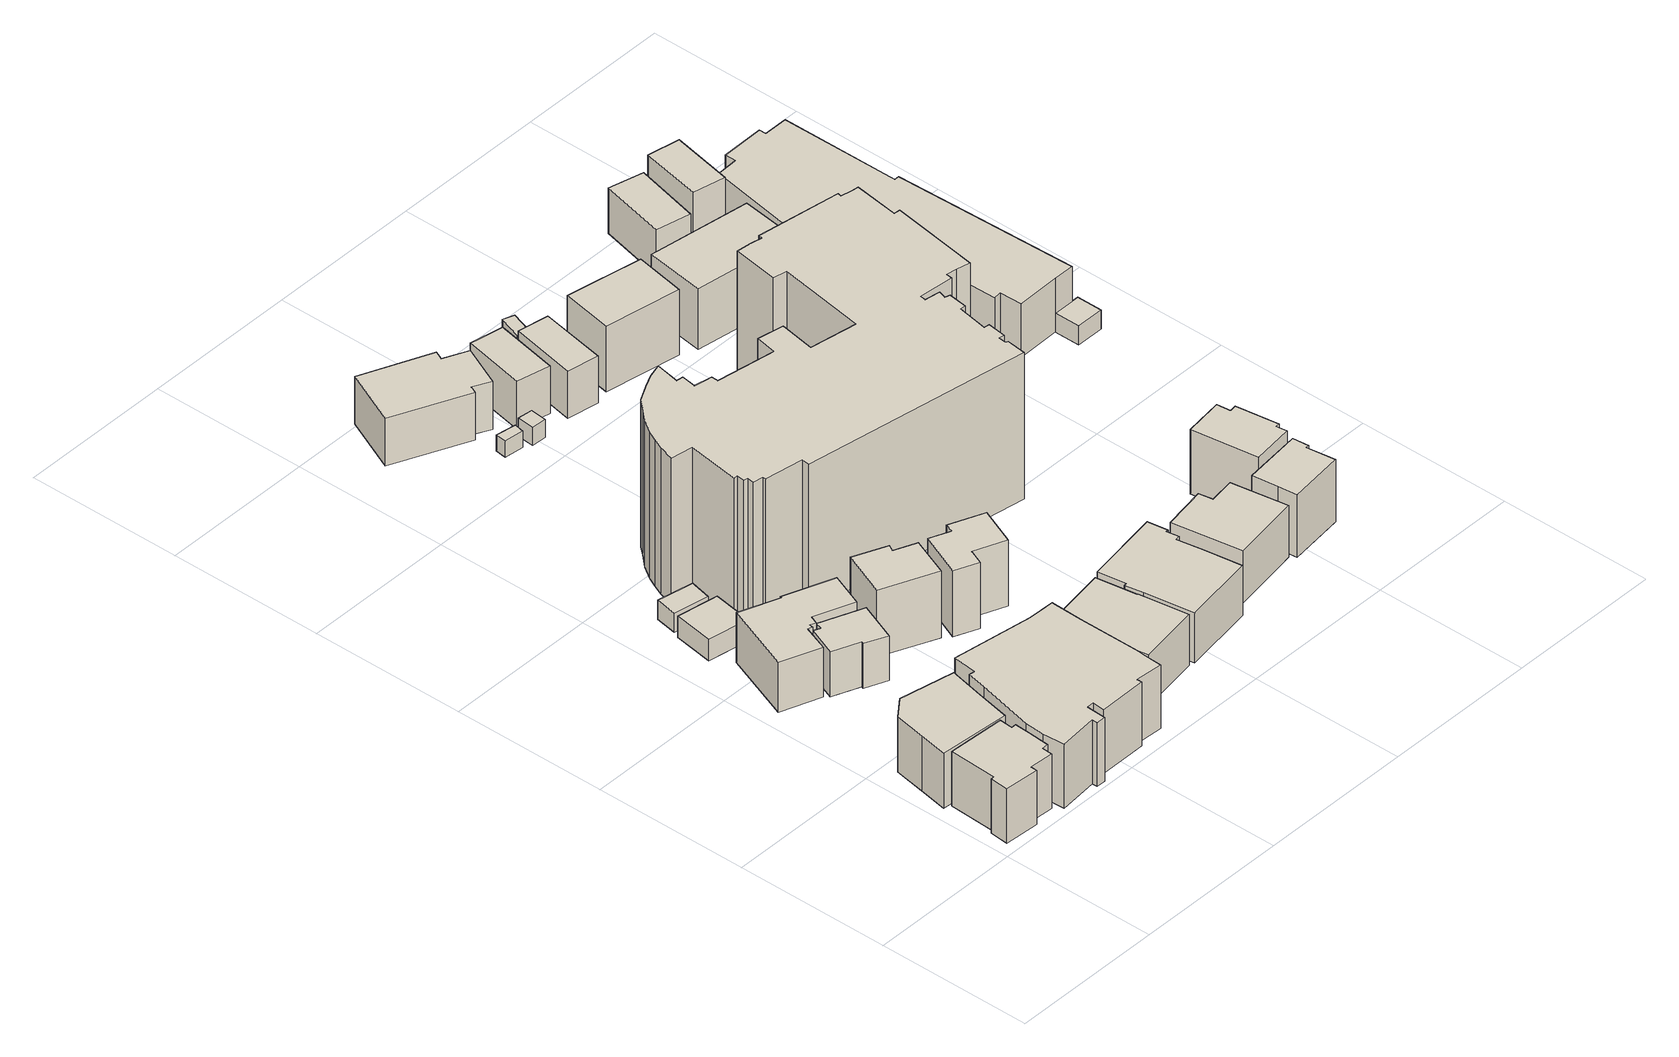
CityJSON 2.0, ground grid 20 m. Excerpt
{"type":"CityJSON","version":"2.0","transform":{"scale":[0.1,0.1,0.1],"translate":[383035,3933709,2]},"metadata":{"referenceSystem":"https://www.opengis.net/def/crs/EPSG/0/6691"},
"CityObjects":{
"building1":{"type":"Building","attributes":{"大字・町コード":"49","町・丁目コード":"3","13_区市町村コード_大字・町コード_町・丁目コード":"13111049003","measuredHeight":8.5,"BuildingDetails.buildingRoofEdgeArea":65.33,"BuildingDetails.districtsAndZonesType":"11","BuildingDetails.prefecture":"13","BuildingDetails.city":"13111","BuildingDetails.surveyYear":2016},"address":[{"country":"日本","locality":"東京都大田区東六郷三丁目"}],"geometry":[{"type":"Solid","lod":"1","boundaries":[[[[0,1,2,3,4,5,6,7,8,9,10,11,12]],[[11,13,14,12]],[[10,15,13,11]],[[9,16,15,10]],[[8,17,16,9]],[[7,18,17,8]],[[6,19,18,7]],[[5,20,19,6]],[[4,21,20,5]],[[3,22,21,4]],[[2,23,22,3]],[[1,24,23,2]],[[0,25,24,1]],[[12,14,25,0]],[[13,15,16,17,18,19,20,21,22,23,24,25,14]]]]}]},
"building2":{"type":"Building","attributes":{"大字・町コード":"49","町・丁目コード":"3","13_区市町村コード_大字・町コード_町・丁目コード":"13111049003","多摩水系多摩川、浅川、大栗川洪水浸水想定区域（計画規模）.規模":"L1","多摩水系多摩川、浅川、大栗川洪水浸水想定区域（計画規模）.浸水ランク":"2","多摩水系多摩川、浅川、大栗川洪水浸水想定区域（計画規模）.浸水深":1.44,"多摩水系多摩川、浅川、大栗川洪水浸水想定区域（想定最大規模）.規模":"L2","多摩水系多摩川、浅川、大栗川洪水浸水想定区域（想定最大規模）.浸水ランク":"2","多摩水系多摩川、浅川、大栗川洪水浸水想定区域（想定最大規模）.浸水深":2.03,"多摩水系多摩川、浅川、大栗川洪水浸水想定区域（想定最大規模）.継続時間":9.7,"measuredHeight":8.4,"BuildingDetails.buildingRoofEdgeArea":85.99,"BuildingDetails.districtsAndZonesType":"11","BuildingDetails.prefecture":"13","BuildingDetails.city":"13111","BuildingDetails.surveyYear":2016},"address":[{"country":"日本","locality":"東京都大田区東六郷三丁目"}],"geometry":[{"type":"Solid","lod":"1","boundaries":[[[[26,27,28,29,30,31,32]],[[31,33,34,32]],[[30,35,33,31]],[[29,36,35,30]],[[28,37,36,29]],[[27,38,37,28]],[[26,39,38,27]],[[32,34,39,26]],[[33,35,36,37,38,39,34]]]]}]},
"building3":{"type":"Building","attributes":{"大字・町コード":"49","町・丁目コード":"3","13_区市町村コード_大字・町コード_町・丁目コード":"13111049003","多摩水系多摩川、浅川、大栗川洪水浸水想定区域（計画規模）.規模":"L1","多摩水系多摩川、浅川、大栗川洪水浸水想定区域（計画規模）.浸水ランク":"2","多摩水系多摩川、浅川、大栗川洪水浸水想定区域（計画規模）.浸水深":1.44,"多摩水系多摩川、浅川、大栗川洪水浸水想定区域（想定最大規模）.規模":"L2","多摩水系多摩川、浅川、大栗川洪水浸水想定区域（想定最大規模）.浸水ランク":"2","多摩水系多摩川、浅川、大栗川洪水浸水想定区域（想定最大規模）.浸水深":2.03,"多摩水系多摩川、浅川、大栗川洪水浸水想定区域（想定最大規模）.継続時間":9.7,"measuredHeight":7.5,"BuildingDetails.buildingRoofEdgeArea":84.35,"BuildingDetails.districtsAndZonesType":"11","BuildingDetails.prefecture":"13","BuildingDetails.city":"13111","BuildingDetails.surveyYear":2016},"address":[{"country":"日本","locality":"東京都大田区東六郷三丁目"}],"geometry":[{"type":"Solid","lod":"1","boundaries":[[[[40,41,42,43,44,45,46,47,48,49,50,51]],[[50,52,53,51]],[[49,54,52,50]],[[48,55,54,49]],[[47,56,55,48]],[[46,57,56,47]],[[45,58,57,46]],[[44,59,58,45]],[[43,60,59,44]],[[42,61,60,43]],[[41,62,61,42]],[[40,63,62,41]],[[51,53,63,40]],[[52,54,55,56,57,58,59,60,61,62,63,53]]]]}]},
"building4":{"type":"Building","attributes":{"大字・町コード":"49","町・丁目コード":"3","13_区市町村コード_大字・町コード_町・丁目コード":"13111049003","多摩水系多摩川、浅川、大栗川洪水浸水想定区域（計画規模）.規模":"L1","多摩水系多摩川、浅川、大栗川洪水浸水想定区域（計画規模）.浸水ランク":"2","多摩水系多摩川、浅川、大栗川洪水浸水想定区域（計画規模）.浸水深":1.83,"多摩水系多摩川、浅川、大栗川洪水浸水想定区域（想定最大規模）.規模":"L2","多摩水系多摩川、浅川、大栗川洪水浸水想定区域（想定最大規模）.浸水ランク":"2","多摩水系多摩川、浅川、大栗川洪水浸水想定区域（想定最大規模）.浸水深":2.82,"多摩水系多摩川、浅川、大栗川洪水浸水想定区域（想定最大規模）.継続時間":9.97,"measuredHeight":3.4,"BuildingDetails.buildingRoofEdgeArea":27.85,"BuildingDetails.districtsAndZonesType":"11","BuildingDetails.prefecture":"13","BuildingDetails.city":"13111","BuildingDetails.surveyYear":2016},"address":[{"country":"日本","locality":"東京都大田区東六郷三丁目"}],"geometry":[{"type":"Solid","lod":"1","boundaries":[[[[64,65,66,67]],[[66,68,69,67]],[[65,70,68,66]],[[64,71,70,65]],[[67,69,71,64]],[[68,70,71,69]]]]}]},
"building5":{"type":"Building","attributes":{"大字・町コード":"49","町・丁目コード":"3","13_区市町村コード_大字・町コード_町・丁目コード":"13111049003","多摩水系多摩川、浅川、大栗川洪水浸水想定区域（計画規模）.規模":"L1","多摩水系多摩川、浅川、大栗川洪水浸水想定区域（計画規模）.浸水ランク":"2","多摩水系多摩川、浅川、大栗川洪水浸水想定区域（計画規模）.浸水深":1.64,"多摩水系多摩川、浅川、大栗川洪水浸水想定区域（想定最大規模）.規模":"L2","多摩水系多摩川、浅川、大栗川洪水浸水想定区域（想定最大規模）.浸水ランク":"2","多摩水系多摩川、浅川、大栗川洪水浸水想定区域（想定最大規模）.浸水深":2.23,"多摩水系多摩川、浅川、大栗川洪水浸水想定区域（想定最大規模）.継続時間":9.7,"measuredHeight":9.5,"BuildingDetails.buildingRoofEdgeArea":267.75,"BuildingDetails.districtsAndZonesType":"11","BuildingDetails.prefecture":"13","BuildingDetails.city":"13111","BuildingDetails.surveyYear":2016},"address":[{"country":"日本","locality":"東京都大田区東六郷三丁目"}],"geometry":[{"type":"Solid","lod":"1","boundaries":[[[[72,73,74,75,76,77,78,79,80,81,82,83,84,85,86,87,88,89,90,91,92]],[[91,93,94,92]],[[90,95,93,91]],[[89,96,95,90]],[[88,97,96,89]],[[87,98,97,88]],[[86,99,98,87]],[[85,100,99,86]],[[84,101,100,85]],[[83,102,101,84]],[[82,103,102,83]],[[81,104,103,82]],[[80,105,104,81]],[[79,106,105,80]],[[78,107,106,79]],[[77,108,107,78]],[[76,109,108,77]],[[75,110,109,76]],[[74,111,110,75]],[[73,112,111,74]],[[72,113,112,73]],[[92,94,113,72]],[[93,95,96,97,98,99,100,101,102,103,104,105,106,107,108,109,110,111,112,113,94]]]]}]},
"building6":{"type":"Building","attributes":{"大字・町コード":"49","町・丁目コード":"3","13_区市町村コード_大字・町コード_町・丁目コード":"13111049003","多摩水系多摩川、浅川、大栗川洪水浸水想定区域（計画規模）.規模":"L1","多摩水系多摩川、浅川、大栗川洪水浸水想定区域（計画規模）.浸水ランク":"2","多摩水系多摩川、浅川、大栗川洪水浸水想定区域（計画規模）.浸水深":1.74,"多摩水系多摩川、浅川、大栗川洪水浸水想定区域（想定最大規模）.規模":"L2","多摩水系多摩川、浅川、大栗川洪水浸水想定区域（想定最大規模）.浸水ランク":"2","多摩水系多摩川、浅川、大栗川洪水浸水想定区域（想定最大規模）.浸水深":2.33,"多摩水系多摩川、浅川、大栗川洪水浸水想定区域（想定最大規模）.継続時間":9.7,"measuredHeight":7.4,"BuildingDetails.buildingRoofEdgeArea":34.6,"BuildingDetails.districtsAndZonesType":"11","BuildingDetails.prefecture":"13","BuildingDetails.city":"13111","BuildingDetails.surveyYear":2016},"address":[{"country":"日本","locality":"東京都大田区東六郷三丁目"}],"geometry":[{"type":"Solid","lod":"1","boundaries":[[[[114,115,116,117,118,119,120,121]],[[120,122,123,121]],[[119,124,122,120]],[[118,125,124,119]],[[117,126,125,118]],[[116,127,126,117]],[[115,128,127,116]],[[114,129,128,115]],[[121,123,129,114]],[[122,124,125,126,127,128,129,123]]]]}]},
"building7":{"type":"Building","attributes":{"大字・町コード":"49","町・丁目コード":"3","13_区市町村コード_大字・町コード_町・丁目コード":"13111049003","多摩水系多摩川、浅川、大栗川洪水浸水想定区域（計画規模）.規模":"L1","多摩水系多摩川、浅川、大栗川洪水浸水想定区域（計画規模）.浸水ランク":"2","多摩水系多摩川、浅川、大栗川洪水浸水想定区域（計画規模）.浸水深":1.83,"多摩水系多摩川、浅川、大栗川洪水浸水想定区域（想定最大規模）.規模":"L2","多摩水系多摩川、浅川、大栗川洪水浸水想定区域（想定最大規模）.浸水ランク":"2","多摩水系多摩川、浅川、大栗川洪水浸水想定区域（想定最大規模）.浸水深":2.82,"多摩水系多摩川、浅川、大栗川洪水浸水想定区域（想定最大規模）.継続時間":9.97,"measuredHeight":2.6,"BuildingDetails.buildingRoofEdgeArea":12.8,"BuildingDetails.districtsAndZonesType":"11","BuildingDetails.prefecture":"13","BuildingDetails.city":"13111","BuildingDetails.surveyYear":2016},"address":[{"country":"日本","locality":"東京都大田区東六郷三丁目"}],"geometry":[{"type":"Solid","lod":"1","boundaries":[[[[130,131,132,133]],[[132,134,135,133]],[[131,136,134,132]],[[130,137,136,131]],[[133,135,137,130]],[[134,136,137,135]]]]}]},
"building8":{"type":"Building","attributes":{"多摩水系多摩川、浅川、大栗川洪水浸水想定区域（計画規模）.規模":"L1","多摩水系多摩川、浅川、大栗川洪水浸水想定区域（計画規模）.浸水ランク":"2","多摩水系多摩川、浅川、大栗川洪水浸水想定区域（計画規模）.浸水深":2.14,"多摩水系多摩川、浅川、大栗川洪水浸水想定区域（想定最大規模）.規模":"L2","多摩水系多摩川、浅川、大栗川洪水浸水想定区域（想定最大規模）.浸水ランク":"2","多摩水系多摩川、浅川、大栗川洪水浸水想定区域（想定最大規模）.浸水深":2.73,"多摩水系多摩川、浅川、大栗川洪水浸水想定区域（想定最大規模）.継続時間":9.7,"measuredHeight":9.9,"BuildingDetails.districtsAndZonesType":"11","BuildingDetails.prefecture":"13","BuildingDetails.city":"13111","BuildingDetails.surveyYear":2016},"address":[{"country":"日本","locality":"東京都大田区東六郷三丁目"}],"geometry":[{"type":"Solid","lod":"1","boundaries":[[[[138,139,140,141,142,143]],[[142,144,145,143]],[[141,146,144,142]],[[140,147,146,141]],[[139,148,147,140]],[[138,149,148,139]],[[143,145,149,138]],[[144,146,147,148,149,145]]]]}]},
"building9":{"type":"Building","attributes":{"大字・町コード":"49","町・丁目コード":"3","13_区市町村コード_大字・町コード_町・丁目コード":"13111049003","多摩水系多摩川、浅川、大栗川洪水浸水想定区域（計画規模）.規模":"L1","多摩水系多摩川、浅川、大栗川洪水浸水想定区域（計画規模）.浸水ランク":"2","多摩水系多摩川、浅川、大栗川洪水浸水想定区域（計画規模）.浸水深":2.22,"多摩水系多摩川、浅川、大栗川洪水浸水想定区域（想定最大規模）.規模":"L2","多摩水系多摩川、浅川、大栗川洪水浸水想定区域（想定最大規模）.浸水ランク":"2","多摩水系多摩川、浅川、大栗川洪水浸水想定区域（想定最大規模）.浸水深":2.8,"多摩水系多摩川、浅川、大栗川洪水浸水想定区域（想定最大規模）.継続時間":10.87,"measuredHeight":7.7,"BuildingDetails.buildingRoofEdgeArea":95.27,"BuildingDetails.districtsAndZonesType":"11","BuildingDetails.prefecture":"13","BuildingDetails.city":"13111","BuildingDetails.surveyYear":2016},"address":[{"country":"日本","locality":"東京都大田区東六郷三丁目"}],"geometry":[{"type":"Solid","lod":"1","boundaries":[[[[150,151,152,153,154,155,156]],[[155,157,158,156]],[[154,159,157,155]],[[153,160,159,154]],[[152,161,160,153]],[[151,162,161,152]],[[150,163,162,151]],[[156,158,163,150]],[[157,159,160,161,162,163,158]]]]}]},
"building10":{"type":"Building","attributes":{"多摩水系多摩川、浅川、大栗川洪水浸水想定区域（計画規模）.規模":"L1","多摩水系多摩川、浅川、大栗川洪水浸水想定区域（計画規模）.浸水ランク":"2","多摩水系多摩川、浅川、大栗川洪水浸水想定区域（計画規模）.浸水深":2.14,"多摩水系多摩川、浅川、大栗川洪水浸水想定区域（想定最大規模）.規模":"L2","多摩水系多摩川、浅川、大栗川洪水浸水想定区域（想定最大規模）.浸水ランク":"2","多摩水系多摩川、浅川、大栗川洪水浸水想定区域（想定最大規模）.浸水深":2.73,"多摩水系多摩川、浅川、大栗川洪水浸水想定区域（想定最大規模）.継続時間":9.7,"measuredHeight":9.8,"BuildingDetails.districtsAndZonesType":"11","BuildingDetails.prefecture":"13","BuildingDetails.city":"13111","BuildingDetails.surveyYear":2016},"address":[{"country":"日本","locality":"東京都大田区東六郷三丁目"}],"geometry":[{"type":"Solid","lod":"1","boundaries":[[[[164,165,166,167,168,169,170,171]],[[170,172,173,171]],[[169,174,172,170]],[[168,175,174,169]],[[167,176,175,168]],[[166,177,176,167]],[[165,178,177,166]],[[164,179,178,165]],[[171,173,179,164]],[[172,174,175,176,177,178,179,173]]]]}]},
"building11":{"type":"Building","attributes":{"大字・町コード":"49","町・丁目コード":"3","13_区市町村コード_大字・町コード_町・丁目コード":"13111049003","多摩水系多摩川、浅川、大栗川洪水浸水想定区域（計画規模）.規模":"L1","多摩水系多摩川、浅川、大栗川洪水浸水想定区域（計画規模）.浸水ランク":"2","多摩水系多摩川、浅川、大栗川洪水浸水想定区域（計画規模）.浸水深":1.69,"多摩水系多摩川、浅川、大栗川洪水浸水想定区域（想定最大規模）.規模":"L2","多摩水系多摩川、浅川、大栗川洪水浸水想定区域（想定最大規模）.浸水ランク":"2","多摩水系多摩川、浅川、大栗川洪水浸水想定区域（想定最大規模）.浸水深":2.91,"多摩水系多摩川、浅川、大栗川洪水浸水想定区域（想定最大規模）.継続時間":9.98,"城南地区河川流域浸水予想区域（改定）（想定最大規模）.規模":"L2","城南地区河川流域浸水予想区域（改定）（想定最大規模）.浸水ランク":"1","城南地区河川流域浸水予想区域（改定）（想定最大規模）.浸水深":0.01,"measuredHeight":7.2,"BuildingDetails.buildingRoofEdgeArea":96.14,"BuildingDetails.districtsAndZonesType":"11","BuildingDetails.prefecture":"13","BuildingDetails.city":"13111","BuildingDetails.surveyYear":2016},"address":[{"country":"日本","locality":"東京都大田区東六郷三丁目"}],"geometry":[{"type":"Solid","lod":"1","boundaries":[[[[180,181,182,183,184,185,186,187]],[[186,188,189,187]],[[185,190,188,186]],[[184,191,190,185]],[[183,192,191,184]],[[182,193,192,183]],[[181,194,193,182]],[[180,195,194,181]],[[187,189,195,180]],[[188,190,191,192,193,194,195,189]]]]}]},
"building12":{"type":"Building","attributes":{"大字・町コード":"49","町・丁目コード":"3","13_区市町村コード_大字・町コード_町・丁目コード":"13111049003","多摩水系多摩川、浅川、大栗川洪水浸水想定区域（計画規模）.規模":"L1","多摩水系多摩川、浅川、大栗川洪水浸水想定区域（計画規模）.浸水ランク":"2","多摩水系多摩川、浅川、大栗川洪水浸水想定区域（計画規模）.浸水深":1.59,"多摩水系多摩川、浅川、大栗川洪水浸水想定区域（想定最大規模）.規模":"L2","多摩水系多摩川、浅川、大栗川洪水浸水想定区域（想定最大規模）.浸水ランク":"2","多摩水系多摩川、浅川、大栗川洪水浸水想定区域（想定最大規模）.浸水深":2.81,"多摩水系多摩川、浅川、大栗川洪水浸水想定区域（想定最大規模）.継続時間":9.98,"城南地区河川流域浸水予想区域（改定）（想定最大規模）.規模":"L2","城南地区河川流域浸水予想区域（改定）（想定最大規模）.浸水ランク":"1","城南地区河川流域浸水予想区域（改定）（想定最大規模）.浸水深":0.01,"measuredHeight":2.2,"BuildingDetails.buildingRoofEdgeArea":3.47,"BuildingDetails.districtsAndZonesType":"11","BuildingDetails.prefecture":"13","BuildingDetails.city":"13111","BuildingDetails.surveyYear":2016},"address":[{"country":"日本","locality":"東京都大田区東六郷三丁目"}],"geometry":[{"type":"Solid","lod":"1","boundaries":[[[[196,197,198,199]],[[198,200,201,199]],[[197,202,200,198]],[[196,203,202,197]],[[199,201,203,196]],[[200,202,203,201]]]]}]},
"building13":{"type":"Building","attributes":{"多摩水系多摩川、浅川、大栗川洪水浸水想定区域（計画規模）.規模":"L1","多摩水系多摩川、浅川、大栗川洪水浸水想定区域（計画規模）.浸水ランク":"2","多摩水系多摩川、浅川、大栗川洪水浸水想定区域（計画規模）.浸水深":1.59,"多摩水系多摩川、浅川、大栗川洪水浸水想定区域（想定最大規模）.規模":"L2","多摩水系多摩川、浅川、大栗川洪水浸水想定区域（想定最大規模）.浸水ランク":"2","多摩水系多摩川、浅川、大栗川洪水浸水想定区域（想定最大規模）.浸水深":2.81,"多摩水系多摩川、浅川、大栗川洪水浸水想定区域（想定最大規模）.継続時間":9.98,"城南地区河川流域浸水予想区域（改定）（想定最大規模）.規模":"L2","城南地区河川流域浸水予想区域（改定）（想定最大規模）.浸水ランク":"1","城南地区河川流域浸水予想区域（改定）（想定最大規模）.浸水深":0.01,"measuredHeight":2.5,"BuildingDetails.districtsAndZonesType":"11","BuildingDetails.prefecture":"13","BuildingDetails.city":"13111","BuildingDetails.surveyYear":2016},"address":[{"country":"日本","locality":"東京都大田区東六郷三丁目"}],"geometry":[{"type":"Solid","lod":"1","boundaries":[[[[204,205,206,207]],[[206,208,209,207]],[[205,210,208,206]],[[204,211,210,205]],[[207,209,211,204]],[[208,210,211,209]]]]}]},
"building14":{"type":"Building","attributes":{"大字・町コード":"49","町・丁目コード":"3","13_区市町村コード_大字・町コード_町・丁目コード":"13111049003","多摩水系多摩川、浅川、大栗川洪水浸水想定区域（計画規模）.規模":"L1","多摩水系多摩川、浅川、大栗川洪水浸水想定区域（計画規模）.浸水ランク":"2","多摩水系多摩川、浅川、大栗川洪水浸水想定区域（計画規模）.浸水深":2.32,"多摩水系多摩川、浅川、大栗川洪水浸水想定区域（想定最大規模）.規模":"L2","多摩水系多摩川、浅川、大栗川洪水浸水想定区域（想定最大規模）.浸水ランク":"2","多摩水系多摩川、浅川、大栗川洪水浸水想定区域（想定最大規模）.浸水深":2.9,"多摩水系多摩川、浅川、大栗川洪水浸水想定区域（想定最大規模）.継続時間":10.87,"measuredHeight":7.6,"BuildingDetails.buildingRoofEdgeArea":121.51,"BuildingDetails.districtsAndZonesType":"11","BuildingDetails.prefecture":"13","BuildingDetails.city":"13111","BuildingDetails.surveyYear":2016},"address":[{"country":"日本","locality":"東京都大田区東六郷三丁目"}],"geometry":[{"type":"Solid","lod":"1","boundaries":[[[[212,213,214,215,216,217,218,219,220,221,222,223]],[[222,224,225,223]],[[221,226,224,222]],[[220,227,226,221]],[[219,228,227,220]],[[218,229,228,219]],[[217,230,229,218]],[[216,231,230,217]],[[215,232,231,216]],[[214,233,232,215]],[[213,234,233,214]],[[212,235,234,213]],[[223,225,235,212]],[[224,226,227,228,229,230,231,232,233,234,235,225]]]]}]},
"building15":{"type":"Building","attributes":{"大字・町コード":"49","町・丁目コード":"3","13_区市町村コード_大字・町コード_町・丁目コード":"13111049003","多摩水系多摩川、浅川、大栗川洪水浸水想定区域（計画規模）.規模":"L1","多摩水系多摩川、浅川、大栗川洪水浸水想定区域（計画規模）.浸水ランク":"2","多摩水系多摩川、浅川、大栗川洪水浸水想定区域（計画規模）.浸水深":2.03,"多摩水系多摩川、浅川、大栗川洪水浸水想定区域（想定最大規模）.規模":"L2","多摩水系多摩川、浅川、大栗川洪水浸水想定区域（想定最大規模）.浸水ランク":"3","多摩水系多摩川、浅川、大栗川洪水浸水想定区域（想定最大規模）.浸水深":3.02,"多摩水系多摩川、浅川、大栗川洪水浸水想定区域（想定最大規模）.継続時間":9.97,"城南地区河川流域浸水予想区域（改定）（想定最大規模）.規模":"L2","城南地区河川流域浸水予想区域（改定）（想定最大規模）.浸水ランク":"1","城南地区河川流域浸水予想区域（改定）（想定最大規模）.浸水深":0.007,"measuredHeight":20.5,"BuildingDetails.buildingRoofEdgeArea":934.76,"BuildingDetails.districtsAndZonesType":"11","BuildingDetails.prefecture":"13","BuildingDetails.city":"13111","BuildingDetails.surveyYear":2016},"address":[{"country":"日本","locality":"東京都大田区東六郷三丁目"}],"geometry":[{"type":"Solid","lod":"1","boundaries":[[[[236,237,238,239,240,241,242,243,244,245,246,247,248,249,250,251,252,253,254,255,256,257,258,259,260,261,262,263,264,265,266,267,268,269,270,271,272,273,274,275,276,277,278,279,280,281,282,283,284,285,286,287,288,289,290,291,292,293,294,295]],[[294,296,297,295]],[[293,298,296,294]],[[292,299,298,293]],[[291,300,299,292]],[[290,301,300,291]],[[289,302,301,290]],[[288,303,302,289]],[[287,304,303,288]],[[286,305,304,287]],[[285,306,305,286]],[[284,307,306,285]],[[283,308,307,284]],[[282,309,308,283]],[[281,310,309,282]],[[280,311,310,281]],[[279,312,311,280]],[[278,313,312,279]],[[277,314,313,278]],[[276,315,314,277]],[[275,316,315,276]],[[274,317,316,275]],[[273,318,317,274]],[[272,319,318,273]],[[271,320,319,272]],[[270,321,320,271]],[[269,322,321,270]],[[268,323,322,269]],[[267,324,323,268]],[[266,325,324,267]],[[265,326,325,266]],[[264,327,326,265]],[[263,328,327,264]],[[262,329,328,263]],[[261,330,329,262]],[[260,331,330,261]],[[259,332,331,260]],[[258,333,332,259]],[[257,334,333,258]],[[256,335,334,257]],[[255,336,335,256]],[[254,337,336,255]],[[253,338,337,254]],[[252,339,338,253]],[[251,340,339,252]],[[250,341,340,251]],[[249,342,341,250]],[[248,343,342,249]],[[247,344,343,248]],[[246,345,344,247]],[[245,346,345,246]],[[244,347,346,245]],[[243,348,347,244]],[[242,349,348,243]],[[241,350,349,242]],[[240,351,350,241]],[[239,352,351,240]],[[238,353,352,239]],[[237,354,353,238]],[[236,355,354,237]],[[295,297,355,236]],[[296,298,299,300,301,302,303,304,305,306,307,308,309,310,311,312,313,314,315,316,317,318,319,320,321,322,323,324,325,326,327,328,329,330,331,332,333,334,335,336,337,338,339,340,341,342,343,344,345,346,347,348,349,350,351,352,353,354,355,297]]]]}]},
"building16":{"type":"Building","attributes":{"大字・町コード":"49","町・丁目コード":"3","13_区市町村コード_大字・町コード_町・丁目コード":"13111049003","多摩水系多摩川、浅川、大栗川洪水浸水想定区域（計画規模）.規模":"L1","多摩水系多摩川、浅川、大栗川洪水浸水想定区域（計画規模）.浸水ランク":"2","多摩水系多摩川、浅川、大栗川洪水浸水想定区域（計画規模）.浸水深":1.89,"多摩水系多摩川、浅川、大栗川洪水浸水想定区域（想定最大規模）.規模":"L2","多摩水系多摩川、浅川、大栗川洪水浸水想定区域（想定最大規模）.浸水ランク":"3","多摩水系多摩川、浅川、大栗川洪水浸水想定区域（想定最大規模）.浸水深":3.11,"多摩水系多摩川、浅川、大栗川洪水浸水想定区域（想定最大規模）.継続時間":9.98,"城南地区河川流域浸水予想区域（改定）（想定最大規模）.規模":"L2","城南地区河川流域浸水予想区域（改定）（想定最大規模）.浸水ランク":"1","城南地区河川流域浸水予想区域（改定）（想定最大規模）.浸水深":0.01,"measuredHeight":6.8,"BuildingDetails.buildingRoofEdgeArea":36.15,"BuildingDetails.districtsAndZonesType":"11","BuildingDetails.prefecture":"13","BuildingDetails.city":"13111","BuildingDetails.surveyYear":2016},"address":[{"country":"日本","locality":"東京都大田区東六郷三丁目"}],"geometry":[{"type":"Solid","lod":"1","boundaries":[[[[356,357,358,359]],[[358,360,361,359]],[[357,362,360,358]],[[356,363,362,357]],[[359,361,363,356]],[[360,362,363,361]]]]}]},
"building17":{"type":"Building","attributes":{"大字・町コード":"49","町・丁目コード":"3","13_区市町村コード_大字・町コード_町・丁目コード":"13111049003","多摩水系多摩川、浅川、大栗川洪水浸水想定区域（計画規模）.規模":"L1","多摩水系多摩川、浅川、大栗川洪水浸水想定区域（計画規模）.浸水ランク":"2","多摩水系多摩川、浅川、大栗川洪水浸水想定区域（計画規模）.浸水深":1.89,"多摩水系多摩川、浅川、大栗川洪水浸水想定区域（想定最大規模）.規模":"L2","多摩水系多摩川、浅川、大栗川洪水浸水想定区域（想定最大規模）.浸水ランク":"3","多摩水系多摩川、浅川、大栗川洪水浸水想定区域（想定最大規模）.浸水深":3.11,"多摩水系多摩川、浅川、大栗川洪水浸水想定区域（想定最大規模）.継続時間":9.98,"城南地区河川流域浸水予想区域（改定）（想定最大規模）.規模":"L2","城南地区河川流域浸水予想区域（改定）（想定最大規模）.浸水ランク":"1","城南地区河川流域浸水予想区域（改定）（想定最大規模）.浸水深":0.011,"measuredHeight":6.7,"BuildingDetails.buildingRoofEdgeArea":35.7,"BuildingDetails.districtsAndZonesType":"11","BuildingDetails.prefecture":"13","BuildingDetails.city":"13111","BuildingDetails.surveyYear":2016},"address":[{"country":"日本","locality":"東京都大田区東六郷三丁目"}],"geometry":[{"type":"Solid","lod":"1","boundaries":[[[[364,365,366,367]],[[366,368,369,367]],[[365,370,368,366]],[[364,371,370,365]],[[367,369,371,364]],[[368,370,371,369]]]]}]},
"building18":{"type":"Building","attributes":{"多摩水系多摩川、浅川、大栗川洪水浸水想定区域（計画規模）.規模":"L1","多摩水系多摩川、浅川、大栗川洪水浸水想定区域（計画規模）.浸水ランク":"2","多摩水系多摩川、浅川、大栗川洪水浸水想定区域（計画規模）.浸水深":2.42,"多摩水系多摩川、浅川、大栗川洪水浸水想定区域（想定最大規模）.規模":"L2","多摩水系多摩川、浅川、大栗川洪水浸水想定区域（想定最大規模）.浸水ランク":"3","多摩水系多摩川、浅川、大栗川洪水浸水想定区域（想定最大規模）.浸水深":3,"多摩水系多摩川、浅川、大栗川洪水浸水想定区域（想定最大規模）.継続時間":10.87,"measuredHeight":8,"BuildingDetails.districtsAndZonesType":"11","BuildingDetails.prefecture":"13","BuildingDetails.city":"13111","BuildingDetails.surveyYear":2016},"address":[{"country":"日本","locality":"東京都大田区東六郷三丁目"}],"geometry":[{"type":"Solid","lod":"1","boundaries":[[[[372,373,374,375,376,377]],[[376,378,379,377]],[[375,380,378,376]],[[374,381,380,375]],[[373,382,381,374]],[[372,383,382,373]],[[377,379,383,372]],[[378,380,381,382,383,379]]]]}]},
"building19":{"type":"Building","attributes":{"大字・町コード":"49","町・丁目コード":"3","13_区市町村コード_大字・町コード_町・丁目コード":"13111049003","多摩水系多摩川、浅川、大栗川洪水浸水想定区域（計画規模）.規模":"L1","多摩水系多摩川、浅川、大栗川洪水浸水想定区域（計画規模）.浸水ランク":"2","多摩水系多摩川、浅川、大栗川洪水浸水想定区域（計画規模）.浸水深":1.61,"多摩水系多摩川、浅川、大栗川洪水浸水想定区域（想定最大規模）.規模":"L2","多摩水系多摩川、浅川、大栗川洪水浸水想定区域（想定最大規模）.浸水ランク":"2","多摩水系多摩川、浅川、大栗川洪水浸水想定区域（想定最大規模）.浸水深":2.78,"多摩水系多摩川、浅川、大栗川洪水浸水想定区域（想定最大規模）.継続時間":10.82,"城南地区河川流域浸水予想区域（改定）（想定最大規模）.規模":"L2","城南地区河川流域浸水予想区域（改定）（想定最大規模）.浸水ランク":"1","城南地区河川流域浸水予想区域（改定）（想定最大規模）.浸水深":0.011,"measuredHeight":2.3,"BuildingDetails.buildingRoofEdgeArea":4.88,"BuildingDetails.districtsAndZonesType":"11","BuildingDetails.prefecture":"13","BuildingDetails.city":"13111","BuildingDetails.surveyYear":2016},"address":[{"country":"日本","locality":"東京都大田区東六郷三丁目"}],"geometry":[{"type":"Solid","lod":"1","boundaries":[[[[384,385,386,387]],[[386,388,389,387]],[[385,390,388,386]],[[384,391,390,385]],[[387,389,391,384]],[[388,390,391,389]]]]}]},
"building20":{"type":"Building","attributes":{"大字・町コード":"49","町・丁目コード":"3","13_区市町村コード_大字・町コード_町・丁目コード":"13111049003","多摩水系多摩川、浅川、大栗川洪水浸水想定区域（計画規模）.規模":"L1","多摩水系多摩川、浅川、大栗川洪水浸水想定区域（計画規模）.浸水ランク":"2","多摩水系多摩川、浅川、大栗川洪水浸水想定区域（計画規模）.浸水深":2.01,"多摩水系多摩川、浅川、大栗川洪水浸水想定区域（想定最大規模）.規模":"L2","多摩水系多摩川、浅川、大栗川洪水浸水想定区域（想定最大規模）.浸水ランク":"3","多摩水系多摩川、浅川、大栗川洪水浸水想定区域（想定最大規模）.浸水深":3.18,"多摩水系多摩川、浅川、大栗川洪水浸水想定区域（想定最大規模）.継続時間":10.82,"城南地区河川流域浸水予想区域（改定）（想定最大規模）.規模":"L2","城南地区河川流域浸水予想区域（改定）（想定最大規模）.浸水ランク":"1","城南地区河川流域浸水予想区域（改定）（想定最大規模）.浸水深":0.02,"measuredHeight":8.9,"BuildingDetails.buildingRoofEdgeArea":65.93,"BuildingDetails.districtsAndZonesType":"11","BuildingDetails.prefecture":"13","BuildingDetails.city":"13111","BuildingDetails.surveyYear":2016},"address":[{"country":"日本","locality":"東京都大田区東六郷三丁目"}],"geometry":[{"type":"Solid","lod":"1","boundaries":[[[[392,393,394,395]],[[394,396,397,395]],[[393,398,396,394]],[[392,399,398,393]],[[395,397,399,392]],[[396,398,399,397]]]]}]},
"building21":{"type":"Building","attributes":{"大字・町コード":"49","町・丁目コード":"3","13_区市町村コード_大字・町コード_町・丁目コード":"13111049003","多摩水系多摩川、浅川、大栗川洪水浸水想定区域（計画規模）.規模":"L1","多摩水系多摩川、浅川、大栗川洪水浸水想定区域（計画規模）.浸水ランク":"2","多摩水系多摩川、浅川、大栗川洪水浸水想定区域（計画規模）.浸水深":2.51,"多摩水系多摩川、浅川、大栗川洪水浸水想定区域（想定最大規模）.規模":"L2","多摩水系多摩川、浅川、大栗川洪水浸水想定区域（想定最大規模）.浸水ランク":"3","多摩水系多摩川、浅川、大栗川洪水浸水想定区域（想定最大規模）.浸水深":3.07,"多摩水系多摩川、浅川、大栗川洪水浸水想定区域（想定最大規模）.継続時間":11.4,"measuredHeight":9,"BuildingDetails.buildingRoofEdgeArea":42.57,"BuildingDetails.districtsAndZonesType":"11","BuildingDetails.prefecture":"13","BuildingDetails.city":"13111","BuildingDetails.surveyYear":2016},"address":[{"country":"日本","locality":"東京都大田区東六郷三丁目"}],"geometry":[{"type":"Solid","lod":"1","boundaries":[[[[400,401,402,403,404,405,406,407]],[[406,408,409,407]],[[405,410,408,406]],[[404,411,410,405]],[[403,412,411,404]],[[402,413,412,403]],[[401,414,413,402]],[[400,415,414,401]],[[407,409,415,400]],[[408,410,411,412,413,414,415,409]]]]}]},
"building22":{"type":"Building","attributes":{"大字・町コード":"49","町・丁目コード":"3","13_区市町村コード_大字・町コード_町・丁目コード":"13111049003","多摩水系多摩川、浅川、大栗川洪水浸水想定区域（計画規模）.規模":"L1","多摩水系多摩川、浅川、大栗川洪水浸水想定区域（計画規模）.浸水ランク":"2","多摩水系多摩川、浅川、大栗川洪水浸水想定区域（計画規模）.浸水深":2.51,"多摩水系多摩川、浅川、大栗川洪水浸水想定区域（想定最大規模）.規模":"L2","多摩水系多摩川、浅川、大栗川洪水浸水想定区域（想定最大規模）.浸水ランク":"3","多摩水系多摩川、浅川、大栗川洪水浸水想定区域（想定最大規模）.浸水深":3.07,"多摩水系多摩川、浅川、大栗川洪水浸水想定区域（想定最大規模）.継続時間":11.4,"measuredHeight":9.4,"BuildingDetails.buildingRoofEdgeArea":48.76,"BuildingDetails.districtsAndZonesType":"11","BuildingDetails.prefecture":"13","BuildingDetails.city":"13111","BuildingDetails.surveyYear":2016},"address":[{"country":"日本","locality":"東京都大田区東六郷三丁目"}],"geometry":[{"type":"Solid","lod":"1","boundaries":[[[[416,417,418,419,420,421,422,423]],[[422,424,425,423]],[[421,426,424,422]],[[420,427,426,421]],[[419,428,427,420]],[[418,429,428,419]],[[417,430,429,418]],[[416,431,430,417]],[[423,425,431,416]],[[424,426,427,428,429,430,431,425]]]]}]},
"building23":{"type":"Building","attributes":{"大字・町コード":"49","町・丁目コード":"3","13_区市町村コード_大字・町コード_町・丁目コード":"13111049003","多摩水系多摩川、浅川、大栗川洪水浸水想定区域（計画規模）.規模":"L1","多摩水系多摩川、浅川、大栗川洪水浸水想定区域（計画規模）.浸水ランク":"2","多摩水系多摩川、浅川、大栗川洪水浸水想定区域（計画規模）.浸水深":2.01,"多摩水系多摩川、浅川、大栗川洪水浸水想定区域（想定最大規模）.規模":"L2","多摩水系多摩川、浅川、大栗川洪水浸水想定区域（想定最大規模）.浸水ランク":"3","多摩水系多摩川、浅川、大栗川洪水浸水想定区域（想定最大規模）.浸水深":3.18,"多摩水系多摩川、浅川、大栗川洪水浸水想定区域（想定最大規模）.継続時間":10.82,"城南地区河川流域浸水予想区域（改定）（想定最大規模）.規模":"L2","城南地区河川流域浸水予想区域（改定）（想定最大規模）.浸水ランク":"1","城南地区河川流域浸水予想区域（改定）（想定最大規模）.浸水深":0.02,"measuredHeight":9.1,"BuildingDetails.buildingRoofEdgeArea":102.48,"BuildingDetails.districtsAndZonesType":"11","BuildingDetails.prefecture":"13","BuildingDetails.city":"13111","BuildingDetails.surveyYear":2016},"address":[{"country":"日本","locality":"東京都大田区東六郷三丁目"}],"geometry":[{"type":"Solid","lod":"1","boundaries":[[[[432,433,434,435]],[[434,436,437,435]],[[433,438,436,434]],[[432,439,438,433]],[[435,437,439,432]],[[436,438,439,437]]]]}]},
"building24":{"type":"Building","attributes":{"大字・町コード":"49","町・丁目コード":"3","13_区市町村コード_大字・町コード_町・丁目コード":"13111049003","多摩水系多摩川、浅川、大栗川洪水浸水想定区域（計画規模）.規模":"L1","多摩水系多摩川、浅川、大栗川洪水浸水想定区域（計画規模）.浸水ランク":"2","多摩水系多摩川、浅川、大栗川洪水浸水想定区域（計画規模）.浸水深":2.21,"多摩水系多摩川、浅川、大栗川洪水浸水想定区域（想定最大規模）.規模":"L2","多摩水系多摩川、浅川、大栗川洪水浸水想定区域（想定最大規模）.浸水ランク":"3","多摩水系多摩川、浅川、大栗川洪水浸水想定区域（想定最大規模）.浸水深":3.15,"多摩水系多摩川、浅川、大栗川洪水浸水想定区域（想定最大規模）.継続時間":11.62,"城南地区河川流域浸水予想区域（改定）（想定最大規模）.規模":"L2","城南地区河川流域浸水予想区域（改定）（想定最大規模）.浸水ランク":"1","城南地区河川流域浸水予想区域（改定）（想定最大規模）.浸水深":0.003,"measuredHeight":2.5,"BuildingDetails.buildingRoofEdgeArea":5.29,"BuildingDetails.districtsAndZonesType":"11","BuildingDetails.prefecture":"13","BuildingDetails.city":"13111","BuildingDetails.surveyYear":2016},"address":[{"country":"日本","locality":"東京都大田区東六郷三丁目"}],"geometry":[{"type":"Solid","lod":"1","boundaries":[[[[440,441,442,443]],[[442,444,445,443]],[[441,446,444,442]],[[440,447,446,441]],[[443,445,447,440]],[[444,446,447,445]]]]}]},
"building25":{"type":"Building","attributes":{"大字・町コード":"49","町・丁目コード":"3","13_区市町村コード_大字・町コード_町・丁目コード":"13111049003","多摩水系多摩川、浅川、大栗川洪水浸水想定区域（計画規模）.規模":"L1","多摩水系多摩川、浅川、大栗川洪水浸水想定区域（計画規模）.浸水ランク":"2","多摩水系多摩川、浅川、大栗川洪水浸水想定区域（計画規模）.浸水深":2.11,"多摩水系多摩川、浅川、大栗川洪水浸水想定区域（想定最大規模）.規模":"L2","多摩水系多摩川、浅川、大栗川洪水浸水想定区域（想定最大規模）.浸水ランク":"3","多摩水系多摩川、浅川、大栗川洪水浸水想定区域（想定最大規模）.浸水深":3.28,"多摩水系多摩川、浅川、大栗川洪水浸水想定区域（想定最大規模）.継続時間":10.82,"城南地区河川流域浸水予想区域（改定）（想定最大規模）.規模":"L2","城南地区河川流域浸水予想区域（改定）（想定最大規模）.浸水ランク":"1","城南地区河川流域浸水予想区域（改定）（想定最大規模）.浸水深":0.02,"measuredHeight":6.5,"BuildingDetails.buildingRoofEdgeArea":39.25,"BuildingDetails.districtsAndZonesType":"11","BuildingDetails.prefecture":"13","BuildingDetails.city":"13111","BuildingDetails.surveyYear":2016},"address":[{"country":"日本","locality":"東京都大田区東六郷三丁目"}],"geometry":[{"type":"Solid","lod":"1","boundaries":[[[[448,449,450,451]],[[450,452,453,451]],[[449,454,452,450]],[[448,455,454,449]],[[451,453,455,448]],[[452,454,455,453]]]]}]},
"building26":{"type":"Building","attributes":{"大字・町コード":"49","町・丁目コード":"3","13_区市町村コード_大字・町コード_町・丁目コード":"13111049003","多摩水系多摩川、浅川、大栗川洪水浸水想定区域（計画規模）.規模":"L1","多摩水系多摩川、浅川、大栗川洪水浸水想定区域（計画規模）.浸水ランク":"2","多摩水系多摩川、浅川、大栗川洪水浸水想定区域（計画規模）.浸水深":2.11,"多摩水系多摩川、浅川、大栗川洪水浸水想定区域（想定最大規模）.規模":"L2","多摩水系多摩川、浅川、大栗川洪水浸水想定区域（想定最大規模）.浸水ランク":"3","多摩水系多摩川、浅川、大栗川洪水浸水想定区域（想定最大規模）.浸水深":3.28,"多摩水系多摩川、浅川、大栗川洪水浸水想定区域（想定最大規模）.継続時間":10.82,"城南地区河川流域浸水予想区域（改定）（想定最大規模）.規模":"L2","城南地区河川流域浸水予想区域（改定）（想定最大規模）.浸水ランク":"1","城南地区河川流域浸水予想区域（改定）（想定最大規模）.浸水深":0.02,"measuredHeight":8.9,"BuildingDetails.buildingRoofEdgeArea":33.37,"BuildingDetails.districtsAndZonesType":"11","BuildingDetails.prefecture":"13","BuildingDetails.city":"13111","BuildingDetails.surveyYear":2016},"address":[{"country":"日本","locality":"東京都大田区東六郷三丁目"}],"geometry":[{"type":"Solid","lod":"1","boundaries":[[[[456,457,458,459]],[[458,460,461,459]],[[457,462,460,458]],[[456,463,462,457]],[[459,461,463,456]],[[460,462,463,461]]]]}]},
"building27":{"type":"Building","attributes":{"大字・町コード":"49","町・丁目コード":"3","13_区市町村コード_大字・町コード_町・丁目コード":"13111049003","多摩水系多摩川、浅川、大栗川洪水浸水想定区域（計画規模）.規模":"L1","多摩水系多摩川、浅川、大栗川洪水浸水想定区域（計画規模）.浸水ランク":"2","多摩水系多摩川、浅川、大栗川洪水浸水想定区域（計画規模）.浸水深":2.38,"多摩水系多摩川、浅川、大栗川洪水浸水想定区域（想定最大規模）.規模":"L2","多摩水系多摩川、浅川、大栗川洪水浸水想定区域（想定最大規模）.浸水ランク":"3","多摩水系多摩川、浅川、大栗川洪水浸水想定区域（想定最大規模）.浸水深":3.16,"多摩水系多摩川、浅川、大栗川洪水浸水想定区域（想定最大規模）.継続時間":12.12,"城南地区河川流域浸水予想区域（改定）（想定最大規模）.規模":"L2","城南地区河川流域浸水予想区域（改定）（想定最大規模）.浸水ランク":"1","城南地区河川流域浸水予想区域（改定）（想定最大規模）.浸水深":0.02,"measuredHeight":9.8,"BuildingDetails.buildingRoofEdgeArea":457.54,"BuildingDetails.districtsAndZonesType":"11","BuildingDetails.prefecture":"13","BuildingDetails.city":"13111","BuildingDetails.surveyYear":2016},"address":[{"country":"日本","locality":"東京都大田区東六郷三丁目"}],"geometry":[{"type":"Solid","lod":"1","boundaries":[[[[464,465,466,467,468,469,470,471,472,473,474,475,476,477,478,479,480]],[[479,481,482,480]],[[478,483,481,479]],[[477,484,483,478]],[[476,485,484,477]],[[475,486,485,476]],[[474,487,486,475]],[[473,488,487,474]],[[472,489,488,473]],[[471,490,489,472]],[[470,491,490,471]],[[469,492,491,470]],[[468,493,492,469]],[[467,494,493,468]],[[466,495,494,467]],[[465,496,495,466]],[[464,497,496,465]],[[480,482,497,464]],[[481,483,484,485,486,487,488,489,490,491,492,493,494,495,496,497,482]]]]}]},
"building28":{"type":"Building","attributes":{"大字・町コード":"49","町・丁目コード":"3","13_区市町村コード_大字・町コード_町・丁目コード":"13111049003","多摩水系多摩川、浅川、大栗川洪水浸水想定区域（計画規模）.規模":"L1","多摩水系多摩川、浅川、大栗川洪水浸水想定区域（計画規模）.浸水ランク":"2","多摩水系多摩川、浅川、大栗川洪水浸水想定区域（計画規模）.浸水深":2.38,"多摩水系多摩川、浅川、大栗川洪水浸水想定区域（想定最大規模）.規模":"L2","多摩水系多摩川、浅川、大栗川洪水浸水想定区域（想定最大規模）.浸水ランク":"3","多摩水系多摩川、浅川、大栗川洪水浸水想定区域（想定最大規模）.浸水深":3.16,"多摩水系多摩川、浅川、大栗川洪水浸水想定区域（想定最大規模）.継続時間":12.12,"城南地区河川流域浸水予想区域（改定）（想定最大規模）.規模":"L2","城南地区河川流域浸水予想区域（改定）（想定最大規模）.浸水ランク":"1","城南地区河川流域浸水予想区域（改定）（想定最大規模）.浸水深":0.003,"measuredHeight":4.8,"BuildingDetails.buildingRoofEdgeArea":12.14,"BuildingDetails.districtsAndZonesType":"11","BuildingDetails.prefecture":"13","BuildingDetails.city":"13111","BuildingDetails.surveyYear":2016},"address":[{"country":"日本","locality":"東京都大田区東六郷三丁目"}],"geometry":[{"type":"Solid","lod":"1","boundaries":[[[[498,468,499,500]],[[499,501,502,500]],[[468,503,501,499]],[[498,504,503,468]],[[500,502,504,498]],[[501,503,504,502]]]]}]}
},
"vertices":[
[86,69,21],[92,69,21],[91,47,21],[89,21,21],[81,21,21],[80,7,21],[49,9,21],[49,1,21],[4,4,21],[6,28,21],[10,28,21],[13,90,21],[87,86,21],[13,90,95],[87,86,95],[10,28,95],[6,28,95],[4,4,95],[49,1,95],[49,9,95],[80,7,95],[81,21,95],[89,21,95],[91,47,95],[92,69,95],[86,69,95],
[107,132,18],[98,89,18],[7,96,18],[14,133,18],[21,173,18],[46,192,18],[117,178,18],[46,192,93],[117,178,93],[21,173,93],[14,133,93],[7,96,93],[98,89,93],[107,132,93],
[103,411,13],[167,387,13],[150,344,13],[99,363,13],[95,353,13],[88,356,13],[87,351,13],[81,353,13],[69,320,13],[18,339,13],[52,428,13],[103,409,13],[52,428,81],[103,409,81],[18,339,81],[69,320,81],[81,353,81],[87,351,81],[88,356,81],[95,353,81],[99,363,81],[150,344,81],[167,387,81],[103,411,81],
[88,443,13],[35,452,13],[43,503,13],[96,494,13],[43,503,42],[96,494,42],[35,452,42],[88,443,42],
[267,171,14],[266,130,14],[266,50,14],[265,38,14],[264,15,14],[229,17,14],[229,11,14],[167,10,14],[168,26,14],[159,26,14],[158,1,14],[146,1,14],[146,8,14],[95,3,14],[94,32,14],[95,57,14],[113,132,14],[118,157,14],[125,156,14],[129,187,14],[233,172,14],[129,187,101],[233,172,101],[125,156,101],[118,157,101],[113,132,101],[95,57,101],[94,32,101],[95,3,101],[146,8,101],[146,1,101],[158,1,101],[159,26,101],[168,26,101],[167,10,101],[229,11,101],[229,17,101],[264,15,101],[265,38,101],[266,50,101],[266,130,101],[267,171,101],
[136,286,13],[108,298,13],[109,301,13],[74,315,13],[89,353,13],[98,349,13],[101,358,13],[156,336,13],[101,358,74],[156,336,74],[98,349,74],[89,353,74],[74,315,74],[109,301,74],[108,298,74],[136,286,74],
[93,504,12],[48,512,12],[53,540,12],[99,531,12],[53,540,38],[99,531,38],[48,512,38],[93,504,38],
[182,381,12],[224,363,12],[220,355,12],[248,343,12],[228,293,12],[158,323,12],[228,293,103],[158,323,103],[248,343,103],[220,355,103],[224,363,103],[182,381,103],
[357,129,11],[367,65,11],[287,52,11],[274,130,11],[268,168,11],[348,181,11],[356,129,11],[348,181,81],[356,129,81],[268,168,81],[274,130,81],[287,52,81],[367,65,81],[357,129,81],
[262,342,11],[288,331,11],[292,342,11],[336,324,11],[316,276,11],[276,292,11],[268,273,11],[238,286,11],[268,273,101],[238,286,101],[276,292,101],[316,276,101],[336,324,101],[292,342,101],[288,331,101],[262,342,101],
[174,952,10],[205,938,10],[181,885,10],[159,896,10],[155,887,10],[59,930,10],[91,1001,10],[179,963,10],[91,1001,75],[179,963,75],[59,930,75],[155,887,75],[159,896,75],[181,885,75],[205,938,75],[174,952,75],
[179,841,10],[154,844,10],[156,858,10],[182,854,10],[156,858,32],[182,854,32],[154,844,32],[179,841,32],
[207,834,10],[188,835,10],[190,857,10],[209,855,10],[190,857,35],[209,855,35],[188,835,35],[207,834,35],
[460,179,9],[463,163,9],[457,162,9],[463,128,9],[470,80,9],[376,65,9],[366,129,9],[362,152,9],[366,153,9],[360,189,9],[459,205,9],[463,179,9],[459,205,77],[463,179,77],[360,189,77],[366,153,77],[362,152,77],[366,129,77],[376,65,77],[470,80,77],[463,128,77],[457,162,77],[463,163,77],[460,179,77],
[536,705,9],[551,702,9],[559,701,9],[551,643,9],[559,642,9],[541,527,9],[523,531,9],[510,533,9],[509,525,9],[464,529,9],[463,522,9],[483,519,9],[480,509,9],[486,507,9],[483,483,9],[476,483,9],[469,444,9],[476,443,9],[473,419,9],[466,420,9],[465,411,9],[468,409,9],[465,384,9],[172,431,9],[173,441,9],[123,449,9],[123,453,9],[110,455,9],[111,464,9],[106,465,9],[107,475,9],[102,475,9],[112,543,9],[83,547,9],[90,568,9],[96,582,9],[102,594,9],[113,611,9],[127,626,9],[136,637,9],[157,648,9],[174,656,9],[192,661,9],[186,630,9],[195,629,9],[192,610,9],[215,606,9],[215,597,9],[291,585,9],[296,612,9],[330,606,9],[322,560,9],[383,550,9],[402,664,9],[384,667,9],[393,726,9],[412,724,9],[427,721,9],[428,726,9],[537,710,9],[428,726,209],[537,710,209],[427,721,209],[412,724,209],[393,726,209],[384,667,209],[402,664,209],[383,550,209],[322,560,209],[330,606,209],[296,612,209],[291,585,209],[215,597,209],[215,606,209],[192,610,209],[195,629,209],[186,630,209],[192,661,209],[174,656,209],[157,648,209],[136,637,209],[127,626,209],[113,611,209],[102,594,209],[96,582,209],[90,568,209],[83,547,209],[112,543,209],[102,475,209],[107,475,209],[106,465,209],[111,464,209],[110,455,209],[123,453,209],[123,449,209],[173,441,209],[172,431,209],[465,384,209],[468,409,209],[465,411,209],[466,420,209],[473,419,209],[476,443,209],[469,444,209],[476,483,209],[483,483,209],[486,507,209],[480,509,209],[483,519,209],[463,522,209],[464,529,209],[509,525,209],[510,533,209],[523,531,209],[541,527,209],[559,642,209],[551,643,209],[559,701,209],[551,702,209],[536,705,209],
[241,857,10],[198,866,10],[214,946,10],[257,938,10],[214,946,75],[257,938,75],[198,866,75],[241,857,75],
[289,831,9],[248,838,9],[265,923,9],[305,916,9],[265,923,73],[305,916,73],[248,838,73],[289,831,73],
[472,184,8],[529,194,8],[532,176,8],[565,181,8],[577,109,8],[487,94,8],[577,109,79],[487,94,79],[565,181,79],[532,176,79],[529,194,79],[472,184,79],
[312,948,9],[298,953,9],[308,983,9],[322,978,9],[308,983,31],[322,978,31],[298,953,31],[312,948,31],
[407,820,9],[309,837,9],[321,903,9],[419,885,9],[321,903,98],[419,885,98],[309,837,98],[407,820,98],
[650,148,8],[653,126,8],[655,111,8],[583,102,8],[580,127,8],[576,160,8],[652,169,8],[654,148,8],[652,169,93],[654,148,93],[576,160,93],[580,127,93],[583,102,93],[655,111,93],[653,126,93],[650,148,93],
[650,248,8],[658,193,8],[653,193,8],[655,179,8],[601,172,8],[589,258,8],[639,265,8],[641,247,8],[639,265,96],[641,247,96],[589,258,96],[601,172,96],[655,179,96],[653,193,96],[658,193,96],[650,248,96],
[559,791,10],[426,810,10],[437,886,10],[569,867,10],[437,886,93],[569,867,93],[426,810,93],[559,791,93],
[602,653,8],[599,680,8],[618,683,8],[621,656,8],[618,683,33],[621,656,33],[599,680,33],[602,653,33],
[538,919,7],[494,929,7],[514,1014,7],[558,1003,7],[514,1014,69],[558,1003,69],[494,929,69],[538,919,69],
[589,915,7],[548,924,7],[564,1002,7],[605,994,7],[564,1002,90],[605,994,90],[548,924,90],[589,915,90],
[714,940,7],[715,786,7],[721,786,7],[728,547,7],[701,547,7],[645,546,7],[644,575,7],[634,574,7],[632,693,7],[597,692,7],[589,765,7],[573,782,7],[599,933,7],[627,934,7],[627,948,7],[683,949,7],[683,940,7],[683,949,80],[683,940,80],[627,948,80],[627,934,80],[599,933,80],[573,782,80],[589,765,80],[597,692,80],[632,693,80],[634,574,80],[644,575,80],[645,546,80],[701,547,80],[728,547,80],[721,786,80],[715,786,80],[714,940,80],
[701,514,7],[737,547,7],[737,514,7],[737,547,33],[737,514,33],[701,547,33],[701,514,33]
]}
